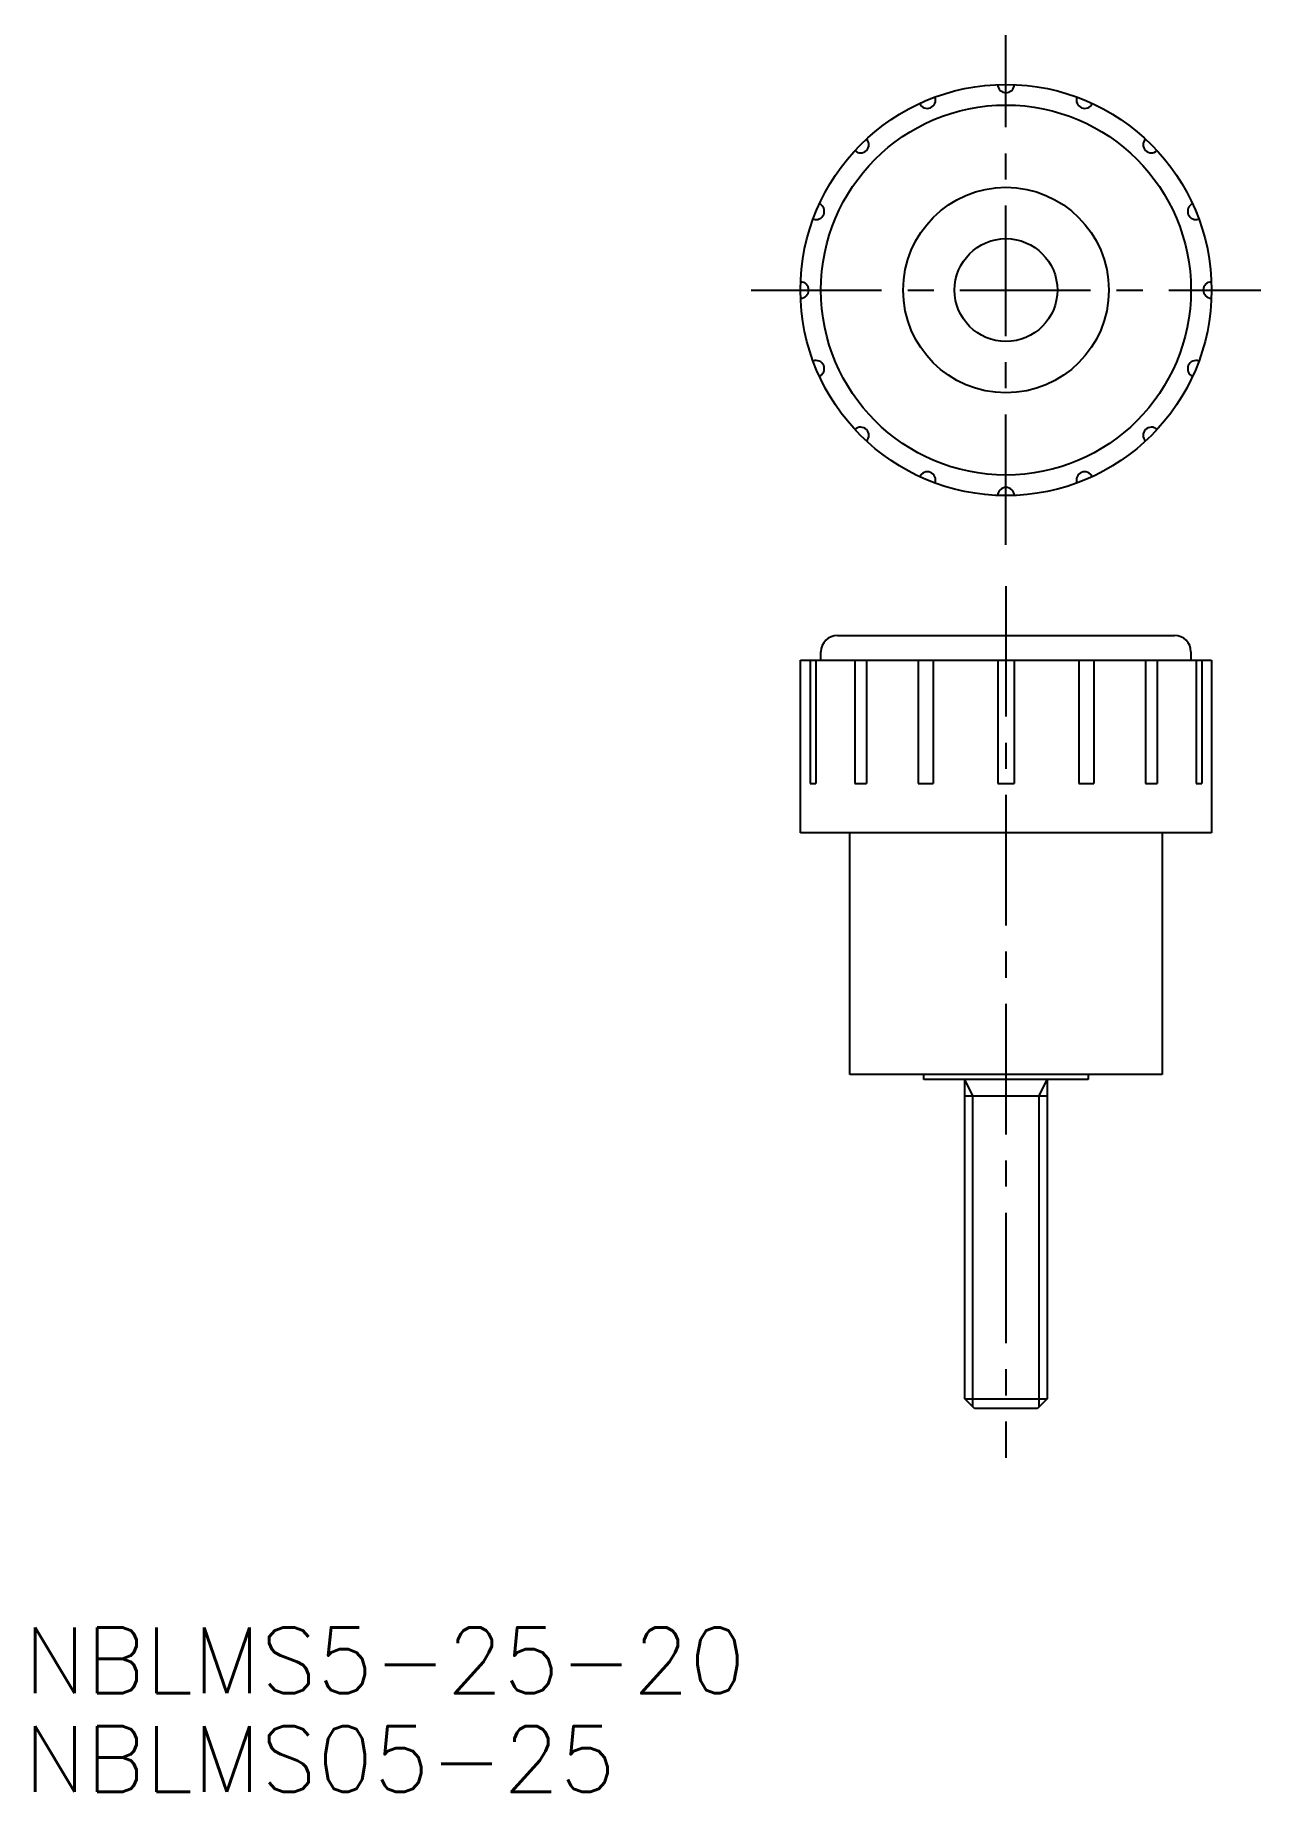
# Model space of a CAD drawing. Extents: x -19 to 56, y -8 to 99.
import ezdxf

# ---------------------------------------------------------------- set-up
doc = ezdxf.new("R2010")
doc.units = 0
doc.header["$LTSCALE"] = 0.25
doc.linetypes.add('CENTER', pattern=[50.8, 31.75, -6.35, 6.35, -6.35])
doc.layers.get('0').update_dxf_attribs({"linetype": 'CONTINUOUS'})
doc.layers.add('CENTER', color=1, linetype='CENTER')
doc.layers.add('PPMODEL2', color=3, linetype='CONTINUOUS')
doc.styles.get("Standard").update_dxf_attribs({"font": 'TXT.shx'})

msp = doc.modelspace()

# ---------------------------------------------------------------- linework, layer by layer
for p, q in [((29.75, 62), (50.25, 62)), ((28.75, 60.5), (28.75, 61)), ((51.25, 61), (51.25, 60.5)), ((27.5, 50), (27.5, 60.5)), ((27.5, 60.5), (28.75, 60.5)), ((28.092263, 60.5), (28.092263, 53)), ((28.434215, 60.5), (28.434215, 53)), ((28.75, 60.5), (51.25, 60.5)), ((30.814754, 60.5), (30.814754, 53)), ((31.521719, 60.5), (31.521719, 53)), ((34.659608, 60.5), (34.659608, 53)), ((35.579929, 60.5), (35.579929, 53)), ((39.5001, 60.5), (39.5001, 53)), ((40.4999, 60.5), (40.4999, 53)), ((44.420071, 60.5), (44.420071, 53)), ((45.340392, 60.5), (45.340392, 53)), ((48.478281, 60.5), (48.478281, 53)), ((49.185246, 60.5), (49.185246, 53)), ((51.25, 60.5), (52.5, 60.5)), ((51.565785, 60.5), (51.565785, 53)), ((51.907737, 60.5), (51.907737, 53)), ((52.5, 60.5), (52.5, 50)), ((28.092263, 53), (28.434215, 53)), ((30.814754, 53), (31.521719, 53)), ((34.659608, 53), (35.579929, 53)), ((39.5001, 53), (40.4999, 53)), ((44.420071, 53), (45.340392, 53)), ((48.478281, 53), (49.185246, 53)), ((51.565785, 53), (51.907737, 53)), ((30.5, 50), (27.5, 50)), ((49.5, 50), (30.5, 50)), ((30.5, 35.3), (30.5, 50)), ((49.5, 50), (49.5, 35.3)), ((52.5, 50), (49.5, 50)), ((35, 35.3), (30.5, 35.3)), ((45, 35.3), (35, 35.3)), ((35, 35), (35, 35.3)), ((49.5, 35.3), (45, 35.3)), ((45, 35.3), (45, 35)), ((37.5, 35), (35, 35)), ((37.5, 15.590975), (37.5, 35)), ((42.5, 35), (37.5, 35)), ((42.5, 35), (42.5, 15.590975)), ((45, 35), (42.5, 35)), ((37.5, 34), (42.5, 34)), ((38.090975, 15), (37.5, 15.590975)), ((37.5, 15.590975), (42.5, 15.590975)), ((41.909025, 15), (38.090975, 15)), ((42.5, 15.590975), (41.909025, 15))]:
    msp.add_line(p, q)
for radius in [12.5, 11.25, 6.25, 3.125]:
    msp.add_circle((40, 83), radius)
for centre, radius, start, end in [((40, 95.5), 0.5, 181.145992, 358.854008), ((35.216457, 94.548494), 0.5, 203.645992, 21.354008), ((44.783543, 94.548494), 0.5, 158.645992, 336.354008), ((31.161165, 91.838835), 0.5, 226.145992, 43.854008), ((48.838835, 91.838835), 0.5, 136.145992, 313.854008), ((28.451506, 87.783543), 0.5, 248.645992, 66.354008), ((51.548494, 87.783543), 0.5, 113.645992, 291.354008), ((27.5, 83), 0.5, 271.145992, 88.854008), ((52.5, 83), 0.5, 91.145992, 268.854008), ((28.451506, 78.216457), 0.5, 293.645992, 111.354008), ((51.548494, 78.216457), 0.5, 68.645992, 246.354008), ((31.161165, 74.161165), 0.5, 316.145992, 133.854008), ((48.838835, 74.161165), 0.5, 46.145992, 223.854008), ((35.216457, 71.451506), 0.5, 338.645992, 156.354008), ((44.783543, 71.451506), 0.5, 23.645992, 201.354008), ((40, 70.5), 0.5, 1.145992, 178.854008), ((29.75, 61), 1, 90, 180), ((50.25, 61), 1, 0, 90)]:
    msp.add_arc(centre, radius, start, end)
at = {"layer": 'CENTER'}
for p, q in [((40, 67.5), (40, 98.5)), ((24.5, 83), (55.5, 83)), ((40, 65), (40, 12))]:
    msp.add_line(p, q, dxfattribs=at)
at = {"layer": 'PPMODEL2'}
for p, q in [((37.9905, 34), (37.5, 35)), ((42.0095, 34), (42.5, 35)), ((37.9905, 15.100475), (37.9905, 34)), ((42.0095, 15.100475), (42.0095, 34))]:
    msp.add_line(p, q, dxfattribs=at)

# ---------------------------------------------------------------- texts
at = {"color": 7, "linetype": 'CONTINUOUS'}
for s, p in [('NBLMS5-25-20', (-19.725899, -2.317209)), ('NBLMS05-25', (-19.725899, -8.317209))]:
    msp.add_text(s, height=4, dxfattribs=at).set_placement(p)

doc.saveas('drawing.dxf')
